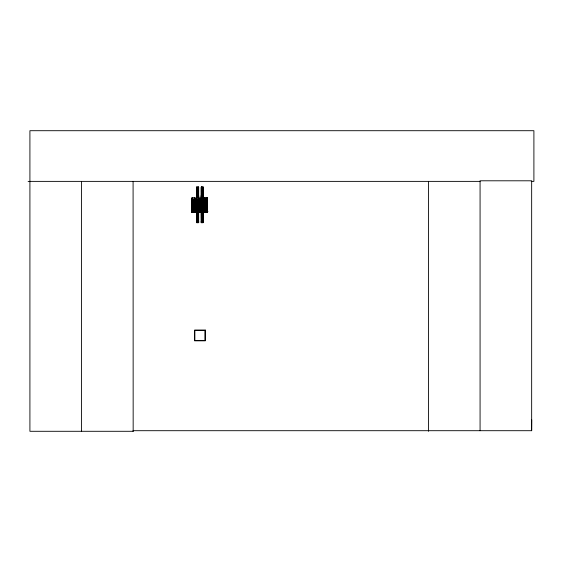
<?xml version="1.0" encoding="UTF-8"?>
<svg xmlns="http://www.w3.org/2000/svg" width="562" height="562" viewBox="0 0 562 562"><rect width="100%" height="100%" fill="white"/><g stroke="black" fill="none" stroke-linecap="round" stroke-linejoin="round"><path stroke-width="0.84" d="M531.273 181.378L533.9 181.378L533.9 130.707L29.912 130.707L29.912 431.293L133.166 431.293L133.096 430.703L531.659 430.703L531.736 419.835M197.803 212.26L197.395 211.649M202.341 212.232L202.039 211.684M197.529 196.686L197.669 196.271M193.574 211.712L193.251 212.267M202.095 222.531L202.067 222.138M28.1 181.589L29.912 181.582M29.912 181.378L480.074 181.378M196.749 188.101L198.541 188.101M201.315 188.101L203.107 188.101M196.749 188.755L198.541 188.755M201.315 188.755L203.107 188.755M196.749 189.738L198.541 189.738M201.315 189.738L203.107 189.738M196.742 190.616L198.534 190.616M201.315 190.616L203.107 190.616M196.742 191.6L198.534 191.6M201.315 191.6L203.107 191.6M196.749 195.822L198.541 195.822M201.315 195.822L203.107 195.822M196.447 196.103L198.836 196.103M201.02 196.103L203.409 196.103M196.447 196.173L198.836 196.173M201.02 196.173L203.409 196.173M198.681 196.805L196.609 196.819L196.616 187.111L198.681 187.104L198.667 196.805M203.247 196.805L201.175 196.819L201.224 187.111L203.247 187.104L203.24 196.805M194.03 197.908L194.972 197.908L194.909 212.45L191.867 212.464M198.217 197.901L199.166 197.901L199.152 212.45L196.061 212.464L196.061 197.915L198.955 197.915L198.955 212.45M202.791 197.901L203.732 197.901L203.732 212.45L200.627 212.464L200.627 197.915L203.521 197.915L203.521 212.45M206.633 197.908L207.582 197.908L207.582 212.45L204.477 212.464L204.491 197.922L207.371 197.922M194.733 197.908L194.761 212.45L194.782 197.908L191.867 197.922L191.93 212.464M192.078 199.398L194.761 199.398M196.271 199.391L198.955 199.391M200.838 199.391L203.521 199.391M204.68 199.398L207.371 199.398M192.078 200.381L194.761 200.381M196.271 200.374L198.955 200.374M200.838 200.374L203.521 200.374M204.68 200.381L207.371 200.381M192.078 201.856L194.761 201.856M196.271 201.849L198.955 201.849M200.838 201.849L203.521 201.849M204.68 201.856L207.371 201.856M192.071 203.17L194.761 203.17M196.264 203.163L198.948 203.163M200.838 203.163L203.521 203.163M204.68 203.17L207.364 203.17M192.071 204.645L194.761 204.645M196.264 204.638L198.948 204.638M200.838 204.638L203.521 204.638M204.68 204.645L207.364 204.645M192.078 210.975L194.761 210.975M196.271 210.975L198.955 210.975M200.838 210.975L203.521 210.975M204.68 210.975L207.371 210.975M191.628 211.396L195.211 211.396M195.822 211.389L199.405 211.389M200.388 211.389L203.971 211.389M204.238 211.396L207.814 211.396M191.628 211.509L195.211 211.509M195.822 211.502L199.405 211.502M200.388 211.502L203.971 211.502M204.238 211.509L207.814 211.509M193.202 211.677L193.623 211.649M201.962 211.649L202.39 211.67M205.811 211.677L206.233 211.677M193.202 212.281L193.623 212.303M206.233 212.281L205.811 212.281L206.219 212.267L205.889 211.691M198.681 212.956L196.609 212.963L196.651 222.664L198.681 222.657L198.667 212.956M203.247 212.956L201.175 212.963L201.224 222.664L203.247 222.657L203.008 212.956M196.749 213.946L198.541 213.946M201.315 213.946L203.107 213.946M196.749 214.607L198.541 214.607M201.315 214.607L203.107 214.607M196.749 215.59L198.541 215.59M201.315 215.59L203.107 215.59M196.742 216.461L198.534 216.461M201.315 216.461L203.107 216.461M196.742 217.452L198.534 217.452M201.315 217.452L203.107 217.452M196.749 221.674L198.541 221.674M201.315 221.674L203.107 221.674M196.447 221.948L198.836 222.025M201.02 222.025L203.409 221.948M531.659 430.703L531.659 180.795L480.074 180.795L480.074 430.703M428.483 181.378L428.483 431.293M207.511 197.908L207.511 212.45M207.392 197.908L207.371 212.45M207.223 197.908L207.223 212.45M207.167 197.908L207.16 212.45M207.055 199.615L206.992 210.743M206.872 197.908L206.872 212.45L206.816 197.908M206.704 199.615L206.647 210.743M206.437 212.45L205.615 212.45M205.355 199.629L205.404 210.757M205.06 199.629L205.011 210.757M204.898 199.629L204.884 210.757M204.891 210.975L204.891 212.45M204.828 197.922L204.828 212.464M204.708 197.922L204.659 212.464M204.54 197.922L204.54 212.464M203.669 197.901L203.669 212.45M203.381 197.901L203.381 212.45M203.311 197.901L203.311 212.45M203.107 187.104L203.107 196.805L203.008 187.104M203.212 197.901L203.198 212.45M202.994 197.901L203.023 212.45M202.966 187.104L202.966 196.805M202.973 197.901L202.973 212.45M202.966 212.956L202.966 222.657M202.777 196.805L202.756 187.104L202.664 196.805M202.791 199.615L202.854 210.736M202.854 222.657L202.756 212.956L202.664 222.657M202.615 187.104L202.629 196.805M202.594 212.45L201.772 212.45M202.629 212.956L202.615 222.657M202.489 196.805L201.941 196.805M202.489 222.657L201.941 222.657M201.8 187.111L201.765 196.819M201.807 212.963L201.8 222.664M201.681 187.111L201.667 196.819M201.667 212.963L201.646 222.664M201.526 187.111L201.533 196.819M201.561 199.622L201.505 210.75M201.568 212.963L201.533 222.664M201.449 187.111L201.414 196.819M201.414 212.963L201.449 222.664M201.301 187.111L201.337 196.819M201.315 212.963L201.315 222.664M201.154 199.622L201.161 210.75M201.048 199.622L201.041 210.75L200.985 199.622M201.048 210.975L201.048 212.45M200.81 197.915L200.838 212.464M200.641 197.915L200.697 212.464M199.096 197.901L199.096 212.45M198.808 197.901L198.808 212.45M198.758 197.901L198.744 212.45M198.541 196.805L198.555 187.104L198.442 196.805M198.639 199.615L198.632 210.736M198.555 212.956L198.541 222.657L198.442 212.956M198.428 197.901L198.456 212.45M198.407 187.104L198.4 196.805M198.4 197.901L198.4 212.45M198.4 212.956L198.4 222.657M198.288 196.805L198.203 187.104L198.091 196.805M198.288 199.615L198.231 210.736M198.288 212.956L198.189 222.657M198.168 212.956L198.091 222.657M198.049 187.104L198.056 196.805M198.021 212.45L197.199 212.45M198.049 212.956L198.056 222.657M197.915 196.805L197.367 196.805M197.915 222.657L197.367 222.657M197.192 187.111L197.234 196.819M197.192 212.963L197.234 222.664M197.114 187.111L197.093 196.819M197.093 212.963L197.114 222.664M196.953 187.111L197.002 196.819M196.939 199.622L196.988 210.75M196.953 212.963L197.002 222.664M196.883 187.111L196.89 196.819M196.883 212.963L196.89 222.664M196.763 187.111L196.728 196.819M196.749 212.963L196.749 222.664M196.651 199.622L196.595 210.75M196.468 199.622L196.482 210.75M196.475 210.975L196.475 212.45L196.419 197.915M196.243 197.915L196.293 212.464M196.124 197.915L196.075 212.464M194.564 199.615L194.382 210.743M194.55 210.975L194.55 212.45M194.213 197.908L194.234 212.45M193.827 212.45L193.005 212.45M192.801 199.629L192.808 210.757M192.745 199.629L192.745 210.757M192.569 197.922L192.625 212.464M192.457 197.922L192.457 212.464M192.401 197.922L192.387 212.464M192.225 197.922L192.288 212.464M192.106 197.922L192.106 212.464M192.078 197.922L192.049 212.464M133.089 181.378L133.166 431.293M81.504 181.378L81.504 431.293M192.836 203.753C193.567 206.029 194.614 202.144 192.836 203.753M197.255 191.003C197.74 192.527 198.435 189.935 197.255 191.003M197.03 203.746C197.761 206.029 198.8 202.137 197.03 203.746M197.255 216.855C197.719 218.372 198.477 215.78 197.255 216.855M201.828 191.003C202.313 192.527 203.008 189.935 201.828 191.003M201.603 203.746C202.334 206.029 203.374 202.137 201.603 203.746M201.828 216.855C202.285 218.372 203.044 215.78 201.828 216.855M205.446 203.753C206.177 206.029 207.216 202.144 205.446 203.753M205.306 330.077L194.564 330.077L194.564 340.818L205.306 340.818L205.306 330.077M205.011 330.372L194.866 330.372L194.866 340.523L205.011 340.523L205.011 330.372M205.207 212.464L205.235 197.922L205.179 212.464M201.358 212.464L201.386 197.915L201.337 212.464M196.791 212.464L196.819 197.915L196.763 212.464M194.094 210.743L194.094 199.615L194.038 210.743"/></g></svg>
